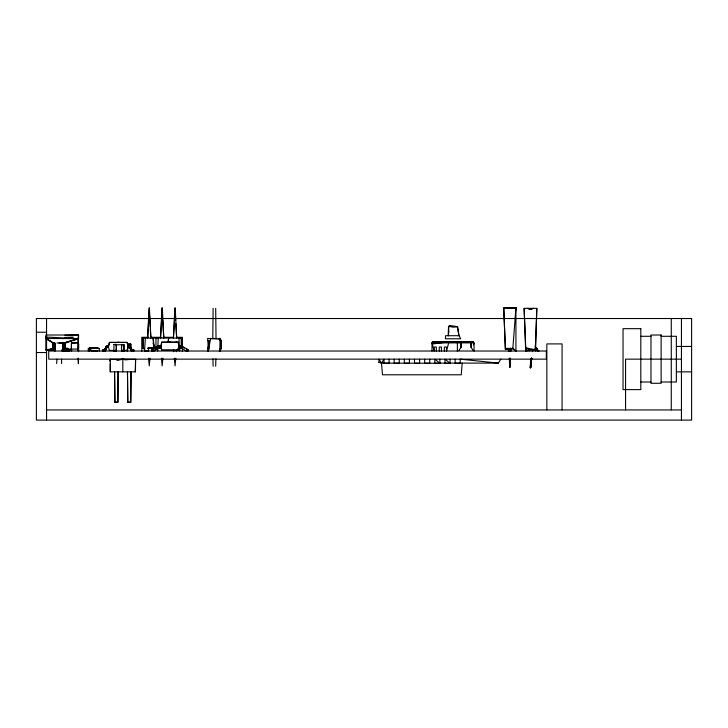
<?xml version="1.0" encoding="UTF-8"?>
<svg xmlns="http://www.w3.org/2000/svg" width="728" height="728" viewBox="0 0 728 728"><rect width="100%" height="100%" fill="white"/><g stroke="black" fill="none" stroke-linecap="round" stroke-linejoin="round"><path stroke-width="1.09" d="M535.672 347.72L535.672 348.73L535.244 345.727M78.46 350.705L78.442 336.827L78.242 351.023L78.46 339.039L64.71 337.455L73.173 337.11M116.216 351.023L113.923 350.878L113.941 344.481L116.216 344.417M187.888 351.014L187.951 349.531L180.799 345.545L178.942 346.455L185.877 350.896L187.888 351.023L187.951 349.531L186.341 349.44M448.512 335.708L448.548 326.663L449.695 325.462L457.502 326.663L459.068 335.708L460.706 338.784L445.363 338.784L445.6 335.708L458.822 335.708L457.502 326.663L451.879 326.845M473.164 350.359L471.134 347.493L470.779 342.888L473.373 342.051L462.253 341.969M219.365 350.514L220.256 348.821L221.157 348.821L220.611 339.521L218.109 338.456L220.256 338.456L220.256 348.821L219.428 351.36M117.854 402.202L118.136 371.844L117.854 402.202L114.86 402.202L117.799 402.102M130.749 402.202L131.031 371.844L130.749 402.202L127.755 402.202L130.694 402.102M135.244 371.844L135.581 359.304L110.256 359.304L109.901 361.088L110.365 359.304M135.581 359.304L135.453 371.844L110.156 371.844L110.292 363.481M213.113 308.317L212.776 338.456L216.025 338.456L215.688 308.317M52.926 343.989L53.008 350.259L45.846 350.259L45.846 335.017L78.497 334.998L78.569 336.036M52.916 344.107L53.008 350.259L52.489 348.949L52.944 343.006L49.786 340.349M71.389 348.512L71.471 343.006L78.406 342.788L78.497 338.52M78.487 358.249L78.397 363.718L78.078 358.221M78.588 351.697L78.706 344.044M143.061 338.056L142.897 348.421L142.806 338.056L181.499 338.056L181.445 348.421L181.245 338.056M53.008 350.259L52.944 343.006L45.846 338.502L78.497 338.62L78.469 334.971L77.25 334.971M78.269 349.895L78.497 334.989L77.432 334.971M220.102 351.36L220.32 339.166L207.644 338.456L208.272 346.756L207.644 351.36L208.599 343.752M471.134 347.493L471.234 341.96L432.669 341.905L432.013 342.888L432.013 351.078M215.688 366.257L215.861 358.804M106.952 347.174L105.305 350.714L106.952 347.174L108.363 346.91L108.235 345.809L106.443 346.228L104.705 349.849L102.803 350.041L102.839 351.014L105.323 350.705L107.034 347.092L108.381 346.483L106.443 346.228L104.695 349.859L102.803 350.041L102.839 351.014M133.743 351.014L133.779 350.041L133.743 351.014C133.834 349.031 129.511 350.305 130.148 346.228L128.346 345.809L128.201 346.483C131.277 346.856 129.821 352.325 133.743 351.014L133.779 350.041L131.886 349.859L130.139 346.228L128.201 346.473L129.548 347.092L131.277 350.723L129.548 347.092L128.201 346.473L130.139 346.228L131.886 349.859M535.599 349.768L536.818 308.344L524.124 308.344L525.652 349.986L535.599 349.768L526.153 347.957L525.898 351.506L524.124 308.344M127.509 351.269L127.646 347.183M448.193 335.708L448.548 326.663L457.493 326.781M535.298 349.768L536.818 308.344M434.398 342.642L432.669 341.905M530.721 358.686L530.348 367.776L531.586 358.121L530.303 367.776L530.703 358.686M158.24 338.056L157.667 350.96L157.102 348.421M510.346 358.267L509.946 367.276L509.445 358.267M510.792 348.139L510.647 351.515L510.783 348.139M221.157 340.577L220.256 340.577L220.32 339.166L221.157 340.577L221.157 348.821L220.93 346.674M460.997 347.493L461.243 342.187L458.931 342.051L460.633 342.888L460.997 347.493L458.977 350.359M168.377 342.206L168.605 338.056L168.013 342.36M510.219 358.267L509.718 367.276L509.318 358.267M56.666 363.545L56.92 359.177M148.649 350.96L144.581 350.96L145.345 338.056M155.137 348.275L148.53 348.475L149.04 348.221C169.988 348.585 132.933 348.13 154.627 348.221M535.708 351.023L535.708 348.23L537.573 350.805L538.738 351.014L538.765 350.532L537.846 350.359L536.791 348.148L535.198 348.23L535.198 349.922M505.396 349.34L503.74 307.908L515.925 307.908L512.84 348.466L515.925 351.078L515.925 307.908L503.74 307.908L505.396 349.34L512.876 348.794L512.794 348.029M538.729 351.014L537.846 350.359M515.752 310.137L515.925 307.908L507.616 308.308M462.244 363.108L461.224 374.793L382.5 374.793L381.481 363.108L439.894 363.263L439.894 359.15M89.58 348.475L97.98 348.275L89.599 348.202M149.968 358.231L149.249 365.856L148.539 358.231M162.863 358.231L162.153 365.856L161.443 358.231M175.767 358.231L175.048 365.856L174.338 358.231M176.376 351.688L176.576 349.504M127.482 350.396L127.482 350.268M531.731 358.121L530.639 367.776L530.858 358.686L530.639 367.776L531.713 358.121M62.681 350.987L63.6 343.024L78.497 338.62L78.497 334.989L77.332 334.971M62.699 350.05L63.6 343.024L78.497 338.62L45.846 337.028L48.212 339.021M532.414 351.679L532.687 349.54M178.742 346.028L178.142 350.186L161.652 350.177L161.006 346.328L161.652 342.206L178.151 342.224L161.652 342.206L161.034 346.191L161.634 350.168L178.132 350.177L178.779 346.346L178.132 342.206M121.94 350.987L121.476 348.193L121.94 344.481L123.924 344.481L123.951 350.878L121.731 351.023M62.908 346.601L63.318 344.399M62.299 349.968L63.636 343.807M180.107 348.421L179.534 350.96L178.961 338.056M115.934 350.987L116.389 347.238L115.925 344.481L113.941 344.481M448.675 342.888L446.501 351.078L446.501 347.038L444.335 347.038L444.335 351.078M473.491 344.936L474.037 342.888L432.013 342.888L434.188 351.078L434.188 347.038L436.363 347.038L436.363 351.078M169.142 342.187L170.561 342.133L169.078 342.187M208.891 348.821L208.162 351.36L207.644 348.821L208.891 348.821L208.891 340.577L207.644 340.577M128.128 347.265L127.118 350.496L123.806 350.496L127.127 350.496L128.346 345.809L130.448 346.601M108.445 345.682L109.464 342.424L127.118 342.424L128.146 346.974L129.63 347.174M525.652 349.986L526.153 348.466L527.718 348.466M121.731 350.914L121.876 350.732A11.366 11.366 0 0 1 121.858 344.772L116.007 344.772A11.366 11.366 0 0 1 116.007 350.659L116.134 350.914M105.323 350.705L107.025 347.092M104.705 349.849L106.443 346.228L104.832 349.686L102.812 350.123M470.779 342.888L471.234 341.96L473.373 342.151M117.927 342.451L118.555 342.397L117.645 342.397M381.581 363.108L378.942 359.15L378.942 362.389L381.581 363.108L384.02 359.15L384.02 363.263L389.107 363.263L389.107 359.15M450.05 363.108L498.307 363.108L500.846 359.15M449.695 325.462L448.503 326.954L448.794 332.432M526.945 350.377L526.08 351.014L527.236 350.814M460.633 342.888L461.243 342.187M123.869 350.996L123.924 344.481M130.822 350.714L130.758 344.062L130.84 349.567M168.75 342.187L170.097 342.133M160.852 346.446L158.968 345.545L153.453 349.449L151.843 349.531L151.897 351.014L153.917 350.887L160.852 346.446L158.968 345.545M153.917 350.887L160.988 346.31M507.125 348.093L505.432 349.176L512.84 348.466L515.925 351.078M151.897 351.023L151.879 349.613L158.986 345.545M178.933 346.446L180.799 345.545L184.493 348.139M78.397 335.681L77.541 334.971M106.124 346.601L108.235 345.809L108.363 346.91M58.968 342.906L65.493 343.061L78.497 338.62M54.828 343.061L52.944 343.006L54.828 343.061L54.991 350.914L54.746 343.898M88.306 351.023L88.306 348.475L89.071 348.221L98.489 348.221L99.254 348.475L99.254 351.023M91.373 351.023L90.354 348.221L89.599 348.475L89.599 351.023M115.925 344.481L116.389 344.417M118.254 342.397L119.046 342.397M169.278 342.187L169.542 342.133M514.123 308.262L515.925 307.908L508.544 308.317M535.198 348.23L536.791 348.148L537.874 350.377M513.695 308.272L515.925 307.908L508.69 308.335M118.655 342.397L119.164 342.397M529.365 308.972L533.515 308.344M128.201 346.51L130.148 346.228M117.426 360.051L122.804 359.304L128.183 359.723M447.201 342.06L432.805 343.971L432.013 342.888M470.006 342.488L473.373 342.051M45.846 349.704L52.489 348.949M116.353 359.978L122.804 359.304L126.026 359.896M432.659 342.151L443.78 342.024M529.456 309.036L532.86 308.772M510.701 308.281L515.925 307.908M68.468 349.795L71.389 349.613L71.49 342.988L78.406 342.788M62.035 350.077L69.688 350.077L69.688 351.023L62.035 351.023L62.035 350.077L62.772 350.077M52.671 344.399L54.864 344.326M62.517 344.08L64.71 344.007L62.444 344.007M93.639 348.366L97.98 348.275M130.758 344.062L127.746 344.126L130.694 344.126M64.983 335.244L78.497 334.998L73.428 334.971M69.597 349.049L78.46 349.094M121.949 350.914L123.942 350.887M443.216 341.86L463.381 341.814M36.4 332.223L46.556 332.223M640.813 336.291L650.969 336.291M661.124 336.291L676.367 336.291L676.367 382L661.124 382M148.539 337.301L141.769 337.301L141.769 351.451M150.805 337.301L160.961 337.301M163.218 337.301L173.373 337.301M176.758 337.301L182.4 337.301L182.4 351.451M52.234 344.007L54.5 344.007M121.476 344.417L121.64 344.417M676.367 346.446L691.6 346.446M144.772 350.96L144.199 348.421L142.806 348.421L142.861 338.056L143.061 348.421M155.956 348.421L161.634 348.421M178.132 348.421L181.499 348.421L181.472 338.056M88.306 348.475L99.254 348.475M68.951 350.077L69.688 350.077M109.455 350.486L113.868 350.486L109.455 350.486L108.417 347.138M91.373 350.769L97.47 351.023M36.4 352.534L46.556 352.534M681.444 359.15L625.57 359.15L625.57 409.937M439.894 363.108L450.05 363.263L450.05 359.15M676.367 371.844L691.6 371.844M640.813 382L650.969 382M46.556 409.937L681.444 409.937M56.984 342.997L63.6 343.024M113.923 350.878L115.916 350.914M89.58 348.275L97.952 348.202M148.53 348.275L150.732 348.339M50.851 348.557L52.853 348.63M212.794 338.611L210.692 338.456L208.162 351.36L208.891 340.577L208.972 344.917M528.091 308.772L531.486 309.036M498.307 363.108L460.214 359.15L460.214 363.263L455.137 363.263L455.137 359.15M73.601 334.971L75.557 335.235M378.942 362.389L380.981 362.68M527.427 308.344L531.586 308.972M131.741 349.686L133.77 350.123M535.717 348.348L536.591 348.694L537.564 350.805M175.876 342.133L176.777 342.133M45.846 338.502L53.262 342.897M434.816 341.96L435.271 342.888M153.162 343.234L155.446 348.421M89.744 349.922L89.071 348.475M153.617 346.346L154.309 348.421L153.162 338.056L153.635 348.812M526.153 347.957L526.317 348.466M128.146 345.946L127.118 342.424L109.455 342.433L108.454 347.265M78.251 334.971L78.56 336.318M144.199 348.421L144.581 350.96M78.46 337.082L78.442 350.942M173.528 349.504L173.728 351.688M220.32 339.166L221.157 348.821M175.603 320.202L174.875 307.926L173.428 338.056L175.23 307.926L176.677 338.056L175.812 323.55M162.508 316.853L161.971 307.926L160.524 338.056L162.335 307.926L163.782 338.056L162.708 320.202M150.214 326.899L149.076 307.926L147.629 338.056L149.431 307.926L150.878 338.056L150.341 329.129M65.247 342.779L65.547 348.566M71.553 349.203L71.644 351.023M61.634 363.609L61.534 359.15M54.782 342.988L54.991 350.914L54.873 344.253M212.949 358.804L213.113 366.257M127.809 402.102L127.482 371.844L127.755 402.202M114.915 402.102L114.578 371.844L114.86 402.202M110.256 359.304L110.365 371.844M65.493 343.061L65.538 348.994M681.444 318.518L681.444 420.092M671.28 318.518L671.28 409.937M562.08 409.937L562.08 343.907L546.846 343.907L546.846 409.937M529.11 349.322L529.11 351.023M474.037 342.888L474.037 351.078M457.375 342.888L457.375 351.078M441.432 351.078L441.432 347.038L439.257 347.038L439.257 351.078M429.738 359.15L429.738 363.263L424.661 363.263L424.661 359.15M419.583 359.15L419.583 363.263L414.496 363.263L414.496 359.15M409.418 359.15L409.418 363.263L404.34 363.263L404.34 359.15M399.262 359.15L399.262 363.263L394.185 363.263L394.185 359.15M220.256 338.456L220.256 340.577M155.956 338.056L155.956 347.383M148.53 348.221L148.53 351.023M127.482 347.065L127.482 351.569M122.804 359.304L122.804 371.844M68.696 350.123L68.696 350.969M66.567 350.123L66.567 349.176L65.156 349.176L65.156 350.123M64.71 343.052L64.71 348.694M63.027 350.123L63.027 350.969M46.556 318.518L46.556 420.092M63.491 348.43L63.327 350.123L63.491 348.43L68.232 348.43L68.405 350.123L68.232 348.43L63.491 348.43M691.6 318.518L36.4 318.518L36.4 420.092L691.6 420.092L691.6 318.518M640.813 328.674L623.032 328.674L623.032 389.616L640.813 389.616L640.813 328.674M661.124 335.017L650.969 335.017L650.969 383.274L661.124 383.274L661.124 335.017M546.337 351.023L48.721 351.023L48.721 359.15L546.337 359.15L546.337 351.023M439.894 363.263L434.816 363.263L434.816 359.15L439.894 363.263M450.05 363.263L444.972 363.263L444.972 359.15L450.05 363.263M131.268 350.714L129.538 347.092L131.249 350.696M509.063 351.515L508.881 348.139L509.018 351.515"/></g></svg>
